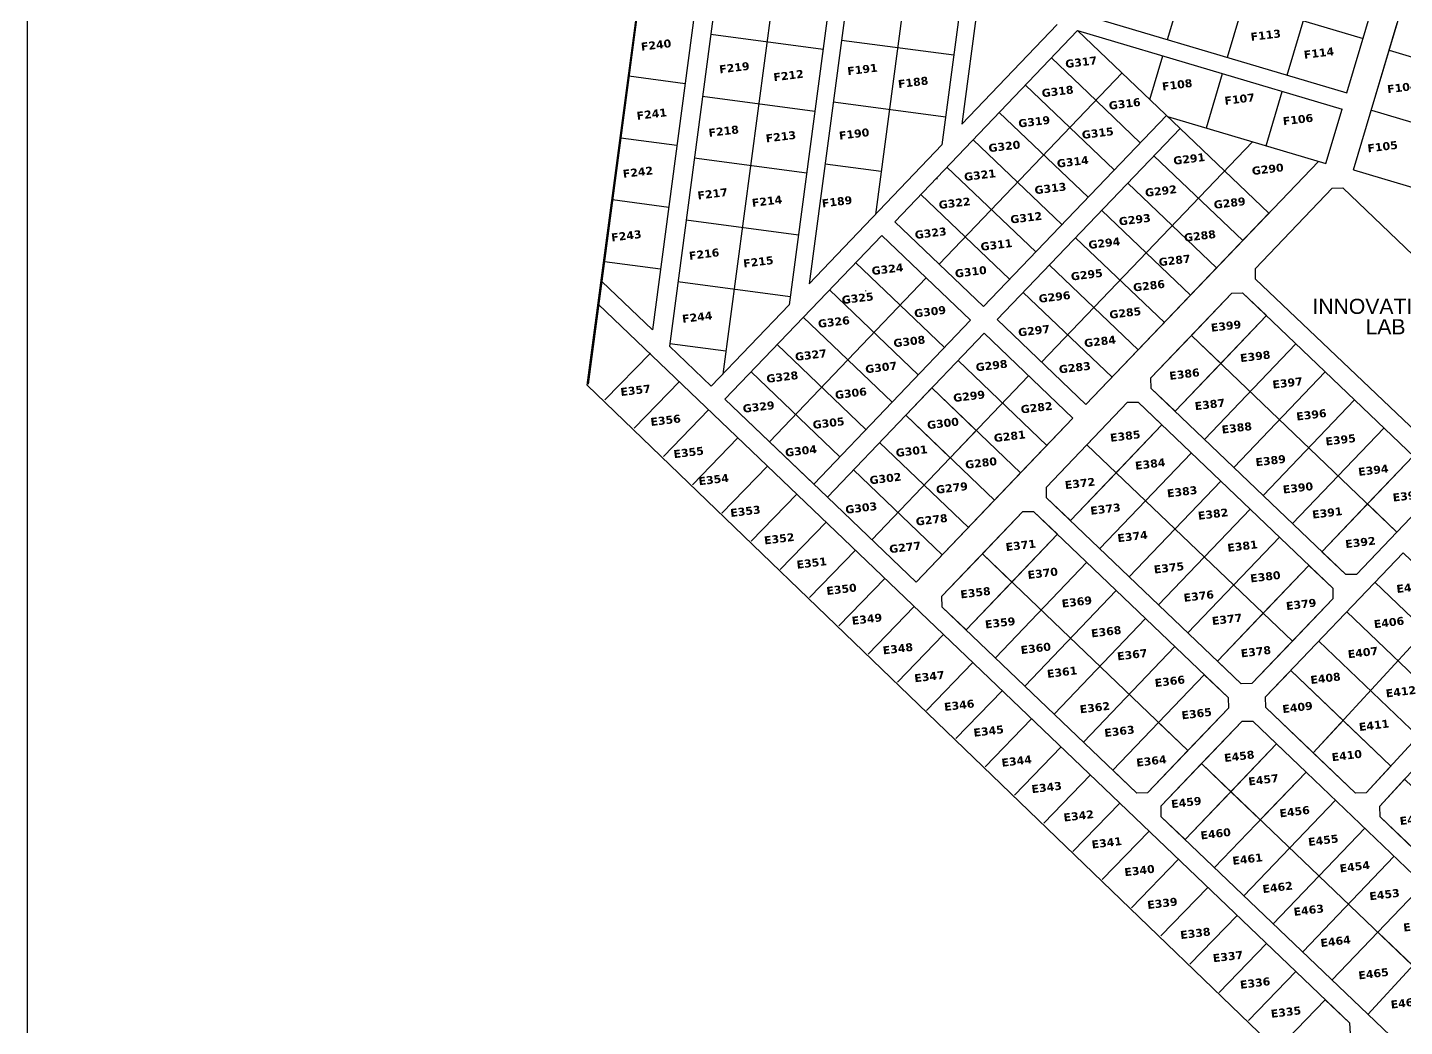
# Model space of a CAD drawing. Header units: millimetres. Extents: x 2359 to 301137, y 976657 to 981112.
# Drawn here: x 297951 to 298680, y 978591 to 979119 of the extents above; entities that cross this region are included whole.
import ezdxf
from ezdxf.enums import TextEntityAlignment as Align

# ---------------------------------------------------------------- set-up
doc = ezdxf.new("R2010")
doc.units = ezdxf.units.MM
doc.header["$MEASUREMENT"] = 0
doc.layers.add('Annotation - Text_Pen_No__86', color=7, linetype='Continuous', lineweight=20, true_color=0x5555ff)
for name, color, linetype in [('DESIGNNN', 7, 'Continuous'), ('Plines', 1, 'Continuous'), ('PLOTNOS', 7, 'Continuous')]:
    doc.layers.add(name, color=color, linetype=linetype)
doc.styles.get("Standard").update_dxf_attribs({"font": 'arial.ttf'})

msp = doc.modelspace()

# ---------------------------------------------------------------- linework, layer by layer
at = {"color": 1}
for p, q in [((298312.44936, 979115.81244), (298371.9286, 979107.92451)), ((298381.65011, 979112.7709), (298441.12936, 979104.88298)), ((298269.17781, 979093.78395), (298298.91743, 979089.83999)), ((298308.111, 979083.09886), (298367.59024, 979075.21093)), ((298377.31175, 979080.05732), (298436.791, 979072.16939)), ((298264.83945, 979061.07037), (298294.57907, 979057.12641)), ((298303.77264, 979050.38527), (298363.25188, 979042.49734)), ((298372.97339, 979047.34373), (298402.71301, 979043.39977)), ((298431.71637, 979039.55345), (298432.45263, 979039.45581)), ((298260.50109, 979028.35679), (298290.24071, 979024.41282)), ((298299.43428, 979017.67169), (298358.91352, 979009.78376)), ((298256.16273, 978995.6432), (298285.90235, 978991.69924)), ((298389.25327, 978995.15194), (298389.21648, 978994.87454)), ((298295.09592, 978984.9581), (298354.57516, 978977.07018)), ((298290.75756, 978952.24452), (298320.49718, 978948.30055))]:
    msp.add_line(p, q, dxfattribs=at)
at = {"layer": 'DESIGNNN', "color": 7}
msp.add_lwpolyline([(297950.96213, 981111.86539), (301100.96213, 981111.86539), (301100.96213, 976656.86539), (297950.96213, 976656.86539)], close=True, dxfattribs=at)
at = {"layer": 'Plines', "color": 2}
msp.add_line((298511.01066, 978919.9081), (298634.04575, 979048.55965), dxfattribs=at)
at = {"layer": 'Plines', "color": 5}
for p, q in [((298711.53498, 978658.95352), (298666.71821, 978701.81376)), ((298665.41491, 978640.79419), (298689.60535, 978666.0889)), ((298715.01909, 978593.35554), (298665.41491, 978640.79419))]:
    msp.add_line(p, q, dxfattribs=at)
at = {"layer": 'Plines', "color": 1}
for points in [[(298665.86685, 978526.6938), (298665.86685, 978526.6938), (298456.46233, 978728.44304), (298247.05782, 978930.19228), (298281.97879, 979191.91284), (298316.89977, 979453.63339), (298417.19072, 979449.22536)], [(298316.89977, 979453.63339), (298247.55182, 978930.71228)], [(298346.98706, 979452.31098), (298281.61964, 978959.40528)], [(298407.68027, 979309.05241), (298364.54426, 978983.78351)], [(298437.4199, 979305.10845), (298399.67907, 979020.5222)], [(298467.15952, 979301.16448), (298434.81388, 979057.26089)], [(298329.8028, 979246.66678), (298290.57181, 978950.84392)], [(298359.54242, 979242.72282), (298318.869, 978936.02321)], [(298389.28204, 979238.77885), (298354.00381, 978972.7619)], [(298462.68779, 979198.98623), (298445.35433, 979068.2825)], [(298458.72854, 979169.13128), (298473.26071, 979168.49256), (298657.66341, 979113.51973)], [(298554.21882, 979113.0532), (298571.36012, 979170.55255)], [(298661.46778, 979073.77647), (298690.3223, 979170.56705)], [(298585.84347, 979103.62548), (298602.98477, 979161.12484)], [(298617.46811, 979094.19777), (298634.60941, 979151.69712)], [(298454.76928, 979139.27634), (298468.2413, 979138.68421), (298649.09276, 979084.77005)], [(298649.09276, 979084.77005), (298666.23406, 979142.2694)], [(298506.60157, 979117.85711), (298646.52156, 979076.14515)], [(298652.61144, 979044.06847), (298675.75219, 979121.69259)], [(298544.76563, 979081.3431), (298551.64763, 979104.42829)], [(298671.46687, 979107.31776), (298728.96622, 979090.17645)], [(298574.70162, 979066.2509), (298583.27227, 979095.00058)], [(298606.32626, 979056.82318), (298614.89692, 979085.57286)], [(298554.13605, 979072.38176), (298637.95091, 979047.39547)], [(298637.95091, 979047.39547), (298646.52156, 979076.14515)], [(298662.03915, 979075.69311), (298719.53851, 979058.55181)], [(298652.61144, 979044.06847), (298710.11079, 979026.92716)], [(298511.01066, 978919.9081), (298607.77242, 979021.08696)], [(298394.34024, 978980.2645), (298394.28388, 978979.83955)], [(298545.35053, 978934.11278), (298588.20217, 978978.92056)], [(298312.75453, 978929.62962), (298354.00381, 978972.7619)], [(298319.98159, 978922.71807), (298366.95749, 978877.79296)], [(298319.98159, 978922.71807), (298366.95749, 978877.79296)], [(298476.45288, 978883.7728), (298504.0991, 978912.68104)], [(298374.18455, 978870.88141), (298421.16045, 978825.95631)], [(298490.1843, 978870.64084), (298593.16993, 978772.15119)], [(298434.76566, 978818.4798), (298477.6173, 978863.28758)]]:
    msp.add_lwpolyline(points, dxfattribs=at)
at = {"layer": 'Plines', "color": 2}
for points in [[(298409.8318, 979016.66987), (298506.60157, 979117.85711)], [(298445.35433, 979068.2825), (298495.8344, 979121.06694)], [(298506.59356, 979117.84872), (298560.79652, 979066.01207)], [(298492.77045, 979103.3946), (298512.0934, 979084.91522)], [(298433.31975, 978994.20731), (298530.08151, 979095.38617)], [(298478.94734, 979088.94048), (298525.92324, 979044.01538)], [(298512.0934, 979084.91522), (298539.74635, 979058.4695)], [(298456.8077, 978971.74476), (298553.56946, 979072.92362)], [(298465.12423, 979074.48636), (298512.10013, 979029.56125)], [(298464.03476, 978964.83321), (298560.79652, 979066.01207)], [(298560.79652, 979066.01207), (298607.77242, 979021.08696)], [(298364.54426, 978983.78351), (298434.81388, 979057.26089)], [(298451.30112, 979060.03223), (298498.27702, 979015.10713)], [(298487.52271, 978942.37066), (298599.05242, 979058.99161)], [(298546.97341, 979051.55794), (298593.94931, 979006.63284)], [(298437.47801, 979045.57811), (298484.45391, 979000.65301)], [(298533.1503, 979037.10382), (298580.1262, 978992.17872)], [(298423.65491, 979031.12399), (298470.6308, 978986.19888)], [(298519.32719, 979022.6497), (298566.30309, 978977.7246)], [(298409.8318, 979016.66987), (298456.8077, 978971.74476)], [(298319.98159, 978922.71807), (298402.92024, 979009.4428)], [(298402.92024, 979009.4428), (298449.89614, 978964.5177)], [(298505.50408, 979008.19558), (298552.47998, 978963.27047)], [(298389.09713, 978994.98868), (298436.07303, 978950.06358)], [(298491.68098, 978993.74145), (298538.65687, 978948.81635)], [(298254.76311, 978985.08935), (298281.61964, 978959.40528)], [(298343.46954, 978900.25552), (298426.40819, 978986.98025)], [(298375.27403, 978980.53456), (298422.24992, 978935.60946)], [(298477.85787, 978979.28733), (298524.83377, 978934.36223)], [(298361.45092, 978966.08044), (298408.42682, 978921.15533)], [(298366.95749, 978877.79296), (298449.89614, 978964.5177)], [(298464.03476, 978964.83321), (298511.01066, 978919.9081)], [(298374.18455, 978870.88141), (298457.1232, 978957.60615)], [(298457.1232, 978957.60615), (298504.0991, 978912.68104)], [(298290.57181, 978950.84392), (298312.75453, 978929.62962)], [(298347.62781, 978951.62631), (298394.60371, 978906.70121)], [(298443.30009, 978943.15202), (298490.27599, 978898.22692)], [(298333.8047, 978937.17219), (298380.7806, 978892.24709)], [(298397.6725, 978848.41886), (298480.61115, 978935.14359)], [(298429.47699, 978928.6979), (298476.45288, 978883.7728)], [(298319.98159, 978922.71807), (298374.18455, 978870.88141)], [(298415.65388, 978914.24378), (298462.62978, 978869.31867)], [(298421.16045, 978825.95631), (298504.0991, 978912.68104)], [(298401.83077, 978899.78966), (298448.80667, 978854.86455)], [(298388.00766, 978885.33553), (298434.98356, 978840.41043)], [(298421.16045, 978825.95631), (298476.45288, 978883.7728)], [(298374.18455, 978870.88141), (298421.16045, 978825.95631)]]:
    msp.add_lwpolyline(points, dxfattribs=at)
at = {"layer": 'Plines', "color": 1}
msp.add_lwpolyline([(298600.76917, 978986.27383), (298600.64297, 978991.92927), (298641.23541, 979034.37473), (298646.89086, 979034.50093), (298749.87648, 978936.01128), (298750.00269, 978930.35584), (298709.41024, 978887.91038), (298703.80384, 978888.37544)], close=True, dxfattribs=at)
at = {"layer": 'Plines', "color": 5}
for points in [[(298545.35053, 978934.11278), (298588.20217, 978978.92056)], [(298593.85762, 978979.04676), (298696.84324, 978880.55711)], [(298253.13465, 978972.80984), (298650.48258, 978592.80866)], [(298558.12409, 978916.36211), (298606.50497, 978966.95154)], [(298566.77635, 978956.51667), (298675.54363, 978852.49778)], [(298573.66228, 978901.50227), (298622.04316, 978952.0917)], [(298280.566, 978947.16277), (298256.51103, 978922.33851)], [(298589.20046, 978886.64243), (298637.58134, 978937.23186)], [(298296.00616, 978932.2011), (298271.95118, 978907.37683)], [(298545.47674, 978928.45733), (298648.46236, 978829.96768)], [(298545.47674, 978928.45733), (298648.46236, 978829.96768)], [(298490.0581, 978876.29629), (298532.90974, 978921.10407)], [(298538.56518, 978921.23027), (298641.55081, 978822.74062)], [(298604.73864, 978871.78259), (298653.11952, 978922.37202)], [(298311.44631, 978917.23943), (298287.39134, 978892.41516)], [(298502.83166, 978858.54562), (298551.21254, 978909.13505)], [(298620.27682, 978856.92275), (298668.6577, 978907.51218)], [(298326.88646, 978902.27775), (298302.83149, 978877.45349)], [(298511.48392, 978898.70018), (298620.25119, 978794.68129)], [(298518.36984, 978843.68578), (298566.75072, 978894.27521)], [(298635.815, 978842.06291), (298684.19588, 978892.65233)], [(298342.42498, 978887.41759), (298318.31473, 978862.53628)], [(298533.90802, 978828.82594), (298582.2889, 978879.41537)], [(298654.11781, 978830.09389), (298696.96944, 978874.90167)], [(298654.11781, 978830.09389), (298696.96944, 978874.90167)], [(298357.9635, 978872.55743), (298333.79796, 978847.61907)], [(298490.1843, 978870.64084), (298593.16993, 978772.15119)], [(298434.76566, 978818.4798), (298477.6173, 978863.28758)], [(298483.27275, 978863.41378), (298586.25837, 978764.92413)], [(298549.4462, 978813.9661), (298597.82708, 978864.55553)], [(298373.50202, 978857.69726), (298349.2812, 978832.70186)], [(298447.53922, 978800.72913), (298495.9201, 978851.31856)], [(298564.98439, 978799.10626), (298613.36527, 978849.69569)], [(298389.04053, 978842.8371), (298364.76444, 978817.78464)], [(298456.19148, 978840.88369), (298564.95876, 978736.8648)], [(298606.05243, 978765.36584), (298678.7836, 978841.41713)], [(298678.7836, 978841.41713), (298730.60591, 978791.8572)], [(298463.07741, 978785.86929), (298511.45829, 978836.45872)], [(298580.52257, 978784.24641), (298628.90345, 978834.83584)], [(298404.57905, 978827.97694), (298380.24768, 978802.86743)], [(298663.92376, 978825.87895), (298716.03913, 978776.03875)], [(298478.61559, 978771.00945), (298526.99647, 978821.59888)], [(298598.82537, 978772.2774), (298641.67701, 978817.08518)], [(298598.82537, 978772.2774), (298641.67701, 978817.08518)], [(298420.11757, 978813.11677), (298395.73091, 978787.95022)], [(298434.89187, 978812.82435), (298537.87749, 978714.3347)], [(298631.29982, 978735.68591), (298705.32332, 978816.06999)], [(298649.06392, 978810.34077), (298701.47235, 978760.2203)], [(298494.15377, 978756.14961), (298542.53465, 978806.73904)], [(298435.65609, 978798.25661), (298411.21415, 978773.03301)], [(298634.20408, 978794.80259), (298686.90558, 978744.40185)], [(298509.69195, 978741.28977), (298558.07283, 978791.87919)], [(298659.3441, 978714.4721), (298730.60591, 978791.8572)], [(298451.19461, 978783.39645), (298426.69739, 978758.1158)], [(298666.537, 978707.52083), (298737.83426, 978784.94442)], [(298525.23013, 978726.42992), (298573.61101, 978777.01935)], [(298619.34424, 978779.26441), (298672.3388, 978728.58339)], [(298466.73312, 978768.53629), (298442.18063, 978743.19859)], [(298543.53294, 978714.46091), (298586.38457, 978759.26869)], [(298606.17864, 978759.7104), (298653.70821, 978714.25579)], [(298606.17864, 978759.7104), (298653.70821, 978714.25579)], [(298482.27164, 978753.67612), (298457.66386, 978728.28138)], [(298550.76, 978707.54935), (298593.61164, 978752.35713)], [(298599.26708, 978752.48333), (298704.75974, 978651.5961)], [(298497.81016, 978738.81596), (298473.1471, 978713.36416)], [(298563.53356, 978689.79869), (298611.91444, 978740.38811)], [(298572.18582, 978729.95324), (298683.9372, 978623.08051)], [(298513.34868, 978723.9558), (298488.63034, 978698.44695)], [(298579.07174, 978674.93884), (298627.45262, 978725.52827)], [(298528.88719, 978709.09563), (298504.11357, 978683.52974)], [(298594.60992, 978660.079), (298642.9908, 978710.66843)], [(298550.8862, 978701.89391), (298675.76479, 978582.46706)], [(298666.71821, 978701.81376), (298711.53498, 978658.95352)], [(298544.42571, 978694.23547), (298519.59681, 978668.61253)], [(298610.1481, 978645.21916), (298658.52898, 978695.80859)], [(298559.96423, 978679.37531), (298535.08005, 978653.69532)], [(298625.68629, 978630.35932), (298674.06717, 978680.94875)], [(298575.50275, 978664.51514), (298550.56329, 978638.77811)], [(298641.22447, 978615.49948), (298689.60535, 978666.0889)], [(298591.04127, 978649.65498), (298566.04652, 978623.8609)], [(298660.22384, 978597.32954), (298704.94095, 978645.88903)], [(298606.57978, 978634.79482), (298581.52976, 978608.94368)], [(298622.1183, 978619.93465), (298597.013, 978594.02647)], [(298637.65682, 978605.07449), (298612.49624, 978579.10926)]]:
    msp.add_lwpolyline(points, dxfattribs=at)
for points in [[(298566.77635, 978956.51667), (298588.20217, 978978.92056), (298593.85762, 978979.04676), (298606.50497, 978966.95154), (298582.31453, 978941.65683)], [(298558.12409, 978916.36211), (298545.47674, 978928.45733), (298545.35053, 978934.11278), (298566.77635, 978956.51667), (298582.31453, 978941.65683)], [(298511.48392, 978898.70018), (298532.90974, 978921.10407), (298538.56518, 978921.23027), (298551.21254, 978909.13505), (298527.0221, 978883.84034)], [(298502.83166, 978858.54562), (298490.1843, 978870.64084), (298490.0581, 978876.29629), (298511.48392, 978898.70018), (298527.0221, 978883.84034)], [(298660.00544, 978867.35762), (298684.19588, 978892.65233), (298696.84324, 978880.55711), (298696.96944, 978874.90167), (298675.54363, 978852.49778)], [(298456.19148, 978840.88369), (298477.6173, 978863.28758), (298483.27275, 978863.41378), (298495.9201, 978851.31856), (298471.72966, 978826.02385)], [(298654.11781, 978830.09389), (298648.46236, 978829.96768), (298635.815, 978842.06291), (298660.00544, 978867.35762), (298675.54363, 978852.49778)], [(298447.53922, 978800.72913), (298434.89187, 978812.82435), (298434.76566, 978818.4798), (298456.19148, 978840.88369), (298471.72966, 978826.02385)], [(298604.71301, 978809.54113), (298628.90345, 978834.83584), (298641.55081, 978822.74062), (298641.67701, 978817.08518), (298620.25119, 978794.68129)], [(298598.82537, 978772.2774), (298593.16993, 978772.15119), (298580.52257, 978784.24641), (298604.71301, 978809.54113), (298620.25119, 978794.68129)], [(298549.42057, 978751.72464), (298573.61101, 978777.01935), (298586.25837, 978764.92413), (298586.38457, 978759.26869), (298564.95876, 978736.8648)], [(298631.29982, 978735.68591), (298606.17864, 978759.7104), (298606.05243, 978765.36584), (298619.34424, 978779.26441), (298647.03958, 978752.77814)], [(298543.53294, 978714.46091), (298537.87749, 978714.3347), (298525.23013, 978726.42992), (298549.42057, 978751.72464), (298564.95876, 978736.8648)], [(298572.18582, 978729.95324), (298593.61164, 978752.35713), (298599.26708, 978752.48333), (298611.91444, 978740.38811), (298587.724, 978715.0934)], [(298659.3441, 978714.4721), (298653.70821, 978714.25579), (298631.29982, 978735.68591), (298647.03958, 978752.77814), (298672.31528, 978728.60588)], [(298587.724, 978715.0934), (298603.26218, 978700.23356), (298627.45262, 978725.52827), (298611.91444, 978740.38811)], [(298563.53356, 978689.79869), (298550.8862, 978701.89391), (298550.76, 978707.54935), (298572.18582, 978729.95324), (298587.724, 978715.0934)], [(298666.71821, 978701.81376), (298666.537, 978707.52083), (298679.56714, 978721.67061), (298704.86636, 978697.47587), (298689.12659, 978680.38364)], [(298612.49624, 978579.10926), (298637.65682, 978605.07449), (298650.48258, 978592.80866), (298650.73898, 978587.02968), (298628.89562, 978563.30939)]]:
    msp.add_lwpolyline(points, close=True, dxfattribs=at)
at = {"layer": 'Plines', "color": 2}
msp.add_lwpolyline([(298415.65388, 978914.24378), (298429.47699, 978928.6979), (298452.96494, 978906.23535), (298439.14183, 978891.78123)], close=True, dxfattribs=at)

# ---------------------------------------------------------------- texts
at = {"layer": 'Annotation - Text_Pen_No__86', "color": 7, "linetype": 'Continuous', "lineweight": 20, "char_height": 4.2341379, "attachment_point": 2, "rotation": 7.03243421}
for s, insert in [('\\A1;{\\fVerdana|b1|i0|c0|p34;F113}', (298605.86596, 979117.47431)), ('\\A1;{\\fVerdana|b1|i0|c0|p34;F240}', (298283.27893, 979112.27797)), ('\\A1;{\\fVerdana|b1|i0|c0|p34;F114}', (298634.02588, 979108.00498)), ('\\A1;{\\fVerdana|b1|i0|c0|p34;F219}', (298324.69672, 979100.27881)), ('\\A1;{\\fVerdana|b1|i0|c0|p34;G317}', (298508.19582, 979103.1865)), ('\\A1;{\\fVerdana|b1|i0|c0|p34;F212}', (298353.37059, 979096.11585)), ('\\A1;{\\fVerdana|b1|i0|c0|p34;F191}', (298392.4689, 979099.34334)), ('\\A1;{\\fVerdana|b1|i0|c0|p34;F188}', (298419.29952, 979092.51915)), ('\\A1;{\\fVerdana|b1|i0|c0|p34;G318}', (298495.726, 979087.71077)), ('\\A1;{\\fVerdana|b1|i0|c0|p34;F108}', (298559.02313, 979091.23071)), ('\\A1;{\\fVerdana|b1|i0|c0|p34;F104}', (298678.13668, 979089.79414)), ('\\A1;{\\fVerdana|b1|i0|c0|p34;G316}', (298531.22933, 979081.12368)), ('\\A1;{\\fVerdana|b1|i0|c0|p34;F107}', (298592.05679, 979083.65523)), ('\\A1;{\\fVerdana|b1|i0|c0|p34;F241}', (298280.99965, 979075.70238)), ('\\A1;{\\fVerdana|b1|i0|c0|p34;G319}', (298483.33557, 979071.67953)), ('\\A1;{\\fVerdana|b1|i0|c0|p34;F106}', (298622.92437, 979072.83312)), ('\\A1;{\\fVerdana|b1|i0|c0|p34;F218}', (298319.05041, 979066.68471)), ('\\A1;{\\fVerdana|b1|i0|c0|p34;F213}', (298349.2959, 979063.76005)), ('\\A1;{\\fVerdana|b1|i0|c0|p34;F190}', (298388.0784, 979065.22238)), ('\\A1;{\\fVerdana|b1|i0|c0|p34;G315}', (298516.96432, 979065.66891)), ('\\A1;{\\fVerdana|b1|i0|c0|p34;G320}', (298467.58371, 979058.63839)), ('\\A1;{\\fVerdana|b1|i0|c0|p34;F105}', (298667.69466, 979058.49287)), ('\\A1;{\\fVerdana|b1|i0|c0|p34;G314}', (298503.76068, 979050.46942)), ('\\A1;{\\fVerdana|b1|i0|c0|p34;G291}', (298565.35558, 979051.98809)), ('\\A1;{\\fVerdana|b1|i0|c0|p34;F242}', (298273.68218, 979044.99351)), ('\\A1;{\\fVerdana|b1|i0|c0|p34;G321}', (298454.66288, 979043.42695)), ('\\A1;{\\fVerdana|b1|i0|c0|p34;G290}', (298606.91813, 979046.56001)), ('\\A1;{\\fVerdana|b1|i0|c0|p34;G313}', (298491.9217, 979036.40178)), ('\\A1;{\\fVerdana|b1|i0|c0|p34;G292}', (298550.39684, 979035.04298)), ('\\A1;{\\fVerdana|b1|i0|c0|p34;F217}', (298313.19647, 979033.53863)), ('\\A1;{\\fVerdana|b1|i0|c0|p34;F214}', (298341.97842, 979029.63909)), ('\\A1;{\\fVerdana|b1|i0|c0|p34;G322}', (298441.23033, 979028.59897)), ('\\A1;{\\fVerdana|b1|i0|c0|p34;G289}', (298586.76705, 979028.68312)), ('\\A1;{\\fVerdana|b1|i0|c0|p34;G312}', (298479.12276, 979020.89542)), ('\\A1;{\\fVerdana|b1|i0|c0|p34;G293}', (298536.55797, 979019.85633)), ('\\A1;{\\fVerdana|b1|i0|c0|p34;F243}', (298267.5561, 979011.34264)), ('\\A1;{\\fVerdana|b1|i0|c0|p34;G311}', (298463.37062, 979006.48958)), ('\\A1;{\\fVerdana|b1|i0|c0|p34;G294}', (298520.46402, 979007.44905)), ('\\A1;{\\fVerdana|b1|i0|c0|p34;G288}', (298571.04131, 979011.27118)), ('\\A1;{\\fVerdana|b1|i0|c0|p34;F216}', (298308.70541, 979001.65538)), ('\\A1;{\\fVerdana|b1|i0|c0|p34;G287}', (298557.65323, 978998.31841)), ('\\A1;{\\fVerdana|b1|i0|c0|p34;F215}', (298337.39494, 978997.56013)), ('\\A1;{\\fVerdana|b1|i0|c0|p34;G324}', (298405.72807, 978993.65934)), ('\\A1;{\\fVerdana|b1|i0|c0|p34;G310}', (298449.80355, 978992.28774)), ('\\A1;{\\fVerdana|b1|i0|c0|p34;G295}', (298511.17062, 978990.73993)), ('\\A1;{\\fVerdana|b1|i0|c0|p34;G286}', (298544.10132, 978984.92549)), ('\\A1;{\\fVerdana|b1|i0|c0|p34;G325}', (298389.92748, 978978.29807)), ('\\A1;{\\fVerdana|b1|i0|c0|p34;G296}', (298494.11014, 978978.97887)), ('\\A1;{\\fVerdana|b1|i0|c0|p34;G309}', (298428.24869, 978971.18222)), ('\\A1;{\\fVerdana|b1|i0|c0|p34;G285}', (298531.5374, 978970.52148)), ('\\A1;{\\fVerdana|b1|i0|c0|p34;F244}', (298305.06231, 978968.28672)), ('\\A1;{\\fVerdana|b1|i0|c0|p34;G326}', (298377.32976, 978965.71035)), ('\\A1;{\\fVerdana|b1|i0|c0|p34;E399}', (298584.84408, 978963.60798)), ('\\A1;{\\fVerdana|b1|i0|c0|p34;G308}', (298417.27183, 978955.45676)), ('\\A1;{\\fVerdana|b1|i0|c0|p34;G297}', (298483.26544, 978961.13909)), ('\\A1;{\\fVerdana|b1|i0|c0|p34;G284}', (298518.17992, 978955.45676)), ('\\A1;{\\fVerdana|b1|i0|c0|p34;G327}', (298365.19254, 978948.26157)), ('\\A1;{\\fVerdana|b1|i0|c0|p34;E398}', (298600.31336, 978947.54082)), ('\\A1;{\\fVerdana|b1|i0|c0|p34;G307}', (298402.36204, 978941.67876)), ('\\A1;{\\fVerdana|b1|i0|c0|p34;G298}', (298460.80238, 978942.68597)), ('\\A1;{\\fVerdana|b1|i0|c0|p34;G283}', (298504.8225, 978941.58137)), ('\\A1;{\\fVerdana|b1|i0|c0|p34;G328}', (298350.06446, 978936.6401)), ('\\A1;{\\fVerdana|b1|i0|c0|p34;E386}', (298562.86452, 978938.15554)), ('\\A1;{\\fVerdana|b1|i0|c0|p34;E397}', (298617.41107, 978933.5075)), ('\\A1;{\\fVerdana|b1|i0|c0|p34;E357}', (298272.42008, 978929.5967)), ('\\A1;{\\fVerdana|b1|i0|c0|p34;G306}', (298386.33929, 978928.02557)), ('\\A1;{\\fVerdana|b1|i0|c0|p34;G299}', (298448.89432, 978926.46197)), ('\\A1;{\\fVerdana|b1|i0|c0|p34;G329}', (298337.53912, 978920.79264)), ('\\A1;{\\fVerdana|b1|i0|c0|p34;G282}', (298484.63353, 978920.40075)), ('\\A1;{\\fVerdana|b1|i0|c0|p34;E387}', (298576.29523, 978922.11811)), ('\\A1;{\\fVerdana|b1|i0|c0|p34;E356}', (298288.31578, 978913.75256)), ('\\A1;{\\fVerdana|b1|i0|c0|p34;G305}', (298374.54591, 978912.25939)), ('\\A1;{\\fVerdana|b1|i0|c0|p34;G300}', (298435.07223, 978912.08931)), ('\\A1;{\\fVerdana|b1|i0|c0|p34;E396}', (298630.03074, 978916.62682)), ('\\A1;{\\fVerdana|b1|i0|c0|p34;G281}', (298470.38817, 978905.25258)), ('\\A1;{\\fVerdana|b1|i0|c0|p34;E385}', (298531.52239, 978905.38266)), ('\\A1;{\\fVerdana|b1|i0|c0|p34;E388}', (298590.54328, 978909.71182)), ('\\A1;{\\fVerdana|b1|i0|c0|p34;E395}', (298645.50007, 978903.40699)), ('\\A1;{\\fVerdana|b1|i0|c0|p34;E355}', (298300.52273, 978896.7216)), ('\\A1;{\\fVerdana|b1|i0|c0|p34;G304}', (298359.95379, 978897.54792)), ('\\A1;{\\fVerdana|b1|i0|c0|p34;G301}', (298418.5036, 978897.41733)), ('\\A1;{\\fVerdana|b1|i0|c0|p34;G280}', (298455.22792, 978891.14911)), ('\\A1;{\\fVerdana|b1|i0|c0|p34;E384}', (298544.74599, 978890.59394)), ('\\A1;{\\fVerdana|b1|i0|c0|p34;E389}', (298608.4551, 978892.42438)), ('\\A1;{\\fVerdana|b1|i0|c0|p34;E354}', (298313.76124, 978882.37581)), ('\\A1;{\\fVerdana|b1|i0|c0|p34;G302}', (298404.6503, 978882.9221)), ('\\A1;{\\fVerdana|b1|i0|c0|p34;G279}', (298439.80632, 978877.95977)), ('\\A1;{\\fVerdana|b1|i0|c0|p34;E372}', (298507.57208, 978880.33904)), ('\\A1;{\\fVerdana|b1|i0|c0|p34;E383}', (298561.64012, 978875.95048)), ('\\A1;{\\fVerdana|b1|i0|c0|p34;E390}', (298622.90674, 978877.9843)), ('\\A1;{\\fVerdana|b1|i0|c0|p34;G303}', (298391.81015, 978867.36581)), ('\\A1;{\\fVerdana|b1|i0|c0|p34;E373}', (298521.05541, 978866.7904)), ('\\A1;{\\fVerdana|b1|i0|c0|p34;E393}', (298681.04607, 978873.74988)), ('\\A1;{\\fVerdana|b1|i0|c0|p34;E353}', (298330.5424, 978865.608)), ('\\A1;{\\fVerdana|b1|i0|c0|p34;G278}', (298429.10316, 978861.06775)), ('\\A1;{\\fVerdana|b1|i0|c0|p34;E382}', (298578.00468, 978864.12942)), ('\\A1;{\\fVerdana|b1|i0|c0|p34;E391}', (298638.43654, 978864.74349)), ('\\A1;{\\fVerdana|b1|i0|c0|p34;E374}', (298535.39515, 978852.25736)), ('\\A1;{\\fVerdana|b1|i0|c0|p34;E352}', (298348.44226, 978851.07591)), ('\\A1;{\\fVerdana|b1|i0|c0|p34;G277}', (298415.05263, 978846.50357)), ('\\A1;{\\fVerdana|b1|i0|c0|p34;E371}', (298476.22996, 978847.56617)), ('\\A1;{\\fVerdana|b1|i0|c0|p34;E381}', (298593.57356, 978847.1401)), ('\\A1;{\\fVerdana|b1|i0|c0|p34;E392}', (298655.94736, 978849.13636)), ('\\A1;{\\fVerdana|b1|i0|c0|p34;E351}', (298365.62543, 978838.24111)), ('\\A1;{\\fVerdana|b1|i0|c0|p34;E370}', (298487.86908, 978832.81175)), ('\\A1;{\\fVerdana|b1|i0|c0|p34;E375}', (298554.65137, 978835.67742)), ('\\A1;{\\fVerdana|b1|i0|c0|p34;E380}', (298605.65991, 978830.96954)), ('\\A1;{\\fVerdana|b1|i0|c0|p34;E350}', (298381.40249, 978824.34325)), ('\\A1;{\\fVerdana|b1|i0|c0|p34;E405}', (298683.02009, 978825.3941)), ('\\A1;{\\fVerdana|b1|i0|c0|p34;E358}', (298452.27965, 978822.52255)), ('\\A1;{\\fVerdana|b1|i0|c0|p34;E369}', (298505.89623, 978817.66464)), ('\\A1;{\\fVerdana|b1|i0|c0|p34;E376}', (298570.42512, 978820.735)), ('\\A1;{\\fVerdana|b1|i0|c0|p34;E379}', (298624.60523, 978816.36348)), ('\\A1;{\\fVerdana|b1|i0|c0|p34;E349}', (298394.83987, 978808.56099)), ('\\A1;{\\fVerdana|b1|i0|c0|p34;E377}', (298585.37943, 978808.45356)), ('\\A1;{\\fVerdana|b1|i0|c0|p34;E359}', (298465.33521, 978806.61135)), ('\\A1;{\\fVerdana|b1|i0|c0|p34;E368}', (298521.4651, 978801.90346)), ('\\A1;{\\fVerdana|b1|i0|c0|p34;E406}', (298671.08297, 978806.7572)), ('\\A1;{\\fVerdana|b1|i0|c0|p34;E348}', (298411.22403, 978792.89653)), ('\\A1;{\\fVerdana|b1|i0|c0|p34;E360}', (298484.18174, 978793.10177)), ('\\A1;{\\fVerdana|b1|i0|c0|p34;E367}', (298535.23227, 978789.75152)), ('\\A1;{\\fVerdana|b1|i0|c0|p34;E378}', (298600.65492, 978791.31986)), ('\\A1;{\\fVerdana|b1|i0|c0|p34;E407}', (298657.28071, 978790.85371)), ('\\A1;{\\fVerdana|b1|i0|c0|p34;E361}', (298498.12133, 978780.48116)), ('\\A1;{\\fVerdana|b1|i0|c0|p34;E347}', (298427.91143, 978778.16323)), ('\\A1;{\\fVerdana|b1|i0|c0|p34;E366}', (298555.11597, 978775.67179)), ('\\A1;{\\fVerdana|b1|i0|c0|p34;E408}', (298637.49015, 978777.25087)), ('\\A1;{\\fVerdana|b1|i0|c0|p34;E412}', (298677.39326, 978770.14507)), ('\\A1;{\\fVerdana|b1|i0|c0|p34;E346}', (298443.68928, 978762.99062)), ('\\A1;{\\fVerdana|b1|i0|c0|p34;E362}', (298515.43975, 978761.73444)), ('\\A1;{\\fVerdana|b1|i0|c0|p34;E365}', (298569.31279, 978758.54699)), ('\\A1;{\\fVerdana|b1|i0|c0|p34;E409}', (298622.67469, 978761.85498)), ('\\A1;{\\fVerdana|b1|i0|c0|p34;E411}', (298663.17041, 978752.38062)), ('\\A1;{\\fVerdana|b1|i0|c0|p34;E345}', (298459.22986, 978749.35898)), ('\\A1;{\\fVerdana|b1|i0|c0|p34;E363}', (298528.44806, 978749.22248)), ('\\A1;{\\fVerdana|b1|i0|c0|p34;E458}', (298591.85843, 978735.99783)), ('\\A1;{\\fVerdana|b1|i0|c0|p34;E410}', (298648.74999, 978736.39261)), ('\\A1;{\\fVerdana|b1|i0|c0|p34;E344}', (298474.05868, 978733.47516)), ('\\A1;{\\fVerdana|b1|i0|c0|p34;E364}', (298545.36249, 978733.50337)), ('\\A1;{\\fVerdana|b1|i0|c0|p34;E457}', (298604.6663, 978723.54109)), ('\\A1;{\\fVerdana|b1|i0|c0|p34;E343}', (298489.93242, 978719.51537)), ('\\A1;{\\fVerdana|b1|i0|c0|p34;E459}', (298563.8313, 978711.59211)), ('\\A1;{\\fVerdana|b1|i0|c0|p34;E456}', (298621.15366, 978706.68369)), ('\\A1;{\\fVerdana|b1|i0|c0|p34;E342}', (298506.88584, 978704.47881)), ('\\A1;{\\fVerdana|b1|i0|c0|p34;E429}', (298684.75325, 978702.65179)), ('\\A1;{\\fVerdana|b1|i0|c0|p34;E460}', (298579.36009, 978694.99849)), ('\\A1;{\\fVerdana|b1|i0|c0|p34;E341}', (298521.74386, 978690.20361)), ('\\A1;{\\fVerdana|b1|i0|c0|p34;E455}', (298636.29903, 978691.55036)), ('\\A1;{\\fVerdana|b1|i0|c0|p34;E461}', (298596.23092, 978681.58921)), ('\\A1;{\\fVerdana|b1|i0|c0|p34;E340}', (298539.07823, 978675.54773)), ('\\A1;{\\fVerdana|b1|i0|c0|p34;E453}', (298668.69865, 978662.81621)), ('\\A1;{\\fVerdana|b1|i0|c0|p34;E339}', (298551.17816, 978658.21875)), ('\\A1;{\\fVerdana|b1|i0|c0|p34;E463}', (298628.63048, 978654.57907)), ('\\A1;{\\fVerdana|b1|i0|c0|p34;E338}', (298568.62415, 978642.31916)), ('\\A1;{\\fVerdana|b1|i0|c0|p34;E452}', (298686.64616, 978646.26617)), ('\\A1;{\\fVerdana|b1|i0|c0|p34;E464}', (298642.81734, 978638.10483)), ('\\A1;{\\fVerdana|b1|i0|c0|p34;E337}', (298585.87834, 978630.05925)), ('\\A1;{\\fVerdana|b1|i0|c0|p34;E465}', (298662.89253, 978620.95903)), ('\\A1;{\\fVerdana|b1|i0|c0|p34;E336}', (298600.25154, 978616.03384)), ('\\A1;{\\fVerdana|b1|i0|c0|p34;E466}', (298679.9887, 978605.51659)), ('\\A1;{\\fVerdana|b1|i0|c0|p34;E335}', (298616.56704, 978600.65413))]:
    msp.add_mtext(s, dxfattribs=dict(at, insert=insert))
for s, insert, width in [('\\A1;{\\fVerdana|b1|i0|c0|p34;F189}', (298379.02912, 979029.37296), 6.8303555), ('\\A1;{\\fVerdana|b1|i0|c0|p34;G323}', (298428.56535, 979012.7484), 8.6743346), ('\\A1;{\\fVerdana|b1|i0|c0|p34;E394}', (298662.80126, 978887.33985), 7.0208775), ('\\A1;{\\fVerdana|b1|i0|c0|p34;E454}', (298652.97812, 978677.5664), 7.0208775), ('\\A1;{\\fVerdana|b1|i0|c0|p34;E462}', (298612.14312, 978666.64743), 7.0208775)]:
    msp.add_mtext(s, dxfattribs=dict(at, insert=insert, width=width))
at = {"layer": 'PLOTNOS', "color": 7}
for s, p in [('INNOVATION', (298665.63889, 978971.87792)), ('LAB', (298669.53228, 978961.08527))]:
    msp.add_text(s, height=8, dxfattribs=at).set_placement(p, align=Align.MIDDLE_CENTER)

doc.saveas('drawing.dxf')
